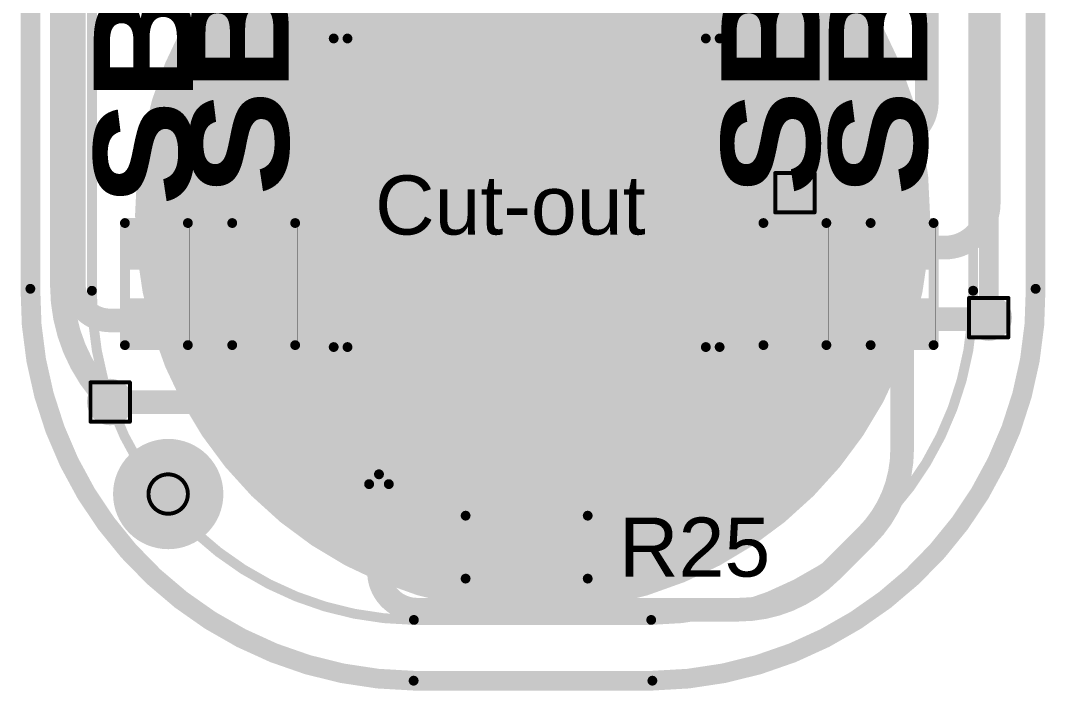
# Model space of a CAD drawing. Header units: inches. Extents: x -17 to 443, y -40 to 218.
# Drawn here: x 40.48 to 53.7, y -2.53 to 6.11 of the extents above; entities that cross this region are included whole.
import ezdxf

# ---------------------------------------------------------------- set-up
doc = ezdxf.new("R2010")
doc.units = ezdxf.units.IN
for name, color, linetype in [('Board Outline', 216, 'Continuous'), ('Bottom Layer', 5, 'Continuous'), ('Bottom Overlay', 54, 'Continuous'), ('Bottom Paste', 16, 'Continuous'), ('Bottom Solder', 6, 'Continuous'), ('Drill Drawing', 1, 'Continuous'), ('Fabrication', 76, 'Continuous'), ('Pad Holes', 156, 'Continuous'), ('Top Layer', 1, 'Continuous'), ('Top Overlay', 2, 'Continuous'), ('Top Paste', 8, 'Continuous'), ('Top Solder', 216, 'Continuous'), ('Via Holes', 16, 'Continuous')]:
    doc.layers.add(name, color=color, linetype=linetype)
doc.styles.add('Arial', font='', dxfattribs={"height": 0.2})
doc.styles.add('Arial Black_Bold', font='', dxfattribs={"height": 0.2})
doc.styles.get('Arial').set_extended_font_data('Arial')
doc.styles.get('Arial Black_Bold').set_extended_font_data('Arial Black', bold=True)

# ---------------------------------------------------------------- blocks, each defined once
blk = doc.blocks.new('SEMG_PAD_B_66')
at = {"layer": 'Bottom Layer'}
h = blk.add_hatch(color=5, dxfattribs=at)
edge = h.paths.add_edge_path()
edge.add_arc((0, 9.987), 5, 0, 360)
at = {"layer": 'Bottom Paste'}
h = blk.add_hatch(color=16, dxfattribs=at)
edge = h.paths.add_edge_path()
edge.add_arc((0, 9.987), 5, 0, 360)
at = {"layer": 'Bottom Solder'}
h = blk.add_hatch(color=6, dxfattribs=at)
edge = h.paths.add_edge_path()
edge.add_arc((0, 9.987), 5.102, 0, 360)
at = {"layer": 'Bottom Overlay', "const_width": 0.127}
for points in [[(-5.683, 10.966, -0.414214), (-1.531, 15.213)], [(1.531, 15.213, -0.414214), (5.683, 10.966)]]:
    blk.add_lwpolyline(points, format="xyb", dxfattribs=at)
for points in [[(1.531, 15.213), (-1.531, 15.213)], [(-5.683, 10.966), (-5.683, -10.966)], [(5.683, 10.966), (5.683, -10.966)]]:
    blk.add_lwpolyline(points, dxfattribs=at)
at = {"layer": 'Bottom Overlay', "const_width": 0.0635}
for points in [[(-1.562, 15.213, 1), (-1.499, 15.213, 1)], [(-1.562, 15.213, 1), (-1.499, 15.213, 1)], [(1.499, 15.213, 1), (1.562, 15.213, 1)], [(1.499, 15.213, 1), (1.562, 15.213, 1)], [(-5.715, 10.966, 1), (-5.651, 10.966, 1)], [(-5.715, 10.966, 1), (-5.651, 10.966, 1)], [(5.652, 10.966, 1), (5.715, 10.966, 1)], [(5.652, 10.966, 1), (5.715, 10.966, 1)]]:
    blk.add_lwpolyline(points, format="xyb", close=True, dxfattribs=at)
blk = doc.blocks.new('SOIC_8_74')
at = {"layer": 'Top Layer'}
for points in [[(-1.925, 2.205), (-1.925, 1.605), (-3.475, 1.605), (-3.475, 2.205)], [(3.475, 2.205), (3.475, 1.605), (1.925, 1.605), (1.925, 2.205)], [(-1.925, 0.935), (-1.925, 0.335), (-3.475, 0.335), (-3.475, 0.935)], [(3.475, 0.935), (3.475, 0.335), (1.925, 0.335), (1.925, 0.935)], [(-1.925, -0.335), (-1.925, -0.935), (-3.475, -0.935), (-3.475, -0.335)], [(3.475, -0.335), (3.475, -0.935), (1.925, -0.935), (1.925, -0.335)], [(-1.925, -1.605), (-1.925, -2.205), (-3.475, -2.205), (-3.475, -1.605)], [(3.475, -1.605), (3.475, -2.205), (1.925, -2.205), (1.925, -1.605)]]:
    blk.add_hatch(color=1, dxfattribs=at).paths.add_polyline_path(points)
at = {"layer": 'Top Overlay'}
blk.add_hatch(color=2, dxfattribs=at).paths.add_polyline_path([(-1.829, 1.575), (-1.499, 1.575), (-1.499, 2.235), (-1.829, 2.235)])
at = {"layer": 'Top Paste'}
for points in [[(-1.925, 2.205), (-1.925, 1.605), (-3.475, 1.605), (-3.475, 2.205)], [(3.475, 2.205), (3.475, 1.605), (1.925, 1.605), (1.925, 2.205)], [(-1.925, 0.935), (-1.925, 0.335), (-3.475, 0.335), (-3.475, 0.935)], [(3.475, 0.935), (3.475, 0.335), (1.925, 0.335), (1.925, 0.935)], [(-1.925, -0.335), (-1.925, -0.935), (-3.475, -0.935), (-3.475, -0.335)], [(3.475, -0.335), (3.475, -0.935), (1.925, -0.935), (1.925, -0.335)], [(-1.925, -1.605), (-1.925, -2.205), (-3.475, -2.205), (-3.475, -1.605)], [(3.475, -1.605), (3.475, -2.205), (1.925, -2.205), (1.925, -1.605)]]:
    blk.add_hatch(color=8, dxfattribs=at).paths.add_polyline_path(points)
at = {"layer": 'Top Solder'}
for points in [[(-1.823, 2.307), (-1.823, 1.503), (-3.577, 1.503), (-3.577, 2.307)], [(3.577, 2.307), (3.577, 1.503), (1.823, 1.503), (1.823, 2.307)], [(-1.823, 1.037), (-1.823, 0.233), (-3.577, 0.233), (-3.577, 1.037)], [(3.577, 1.037), (3.577, 0.233), (1.823, 0.233), (1.823, 1.037)], [(-1.823, -0.233), (-1.823, -1.037), (-3.577, -1.037), (-3.577, -0.233)], [(3.577, -0.233), (3.577, -1.037), (1.823, -1.037), (1.823, -0.233)], [(-1.823, -1.503), (-1.823, -2.307), (-3.577, -2.307), (-3.577, -1.503)], [(3.577, -1.503), (3.577, -2.307), (1.823, -2.307), (1.823, -1.503)]]:
    blk.add_hatch(color=216, dxfattribs=at).paths.add_polyline_path(points)
at = {"layer": 'Top Overlay', "const_width": 0.127}
for points in [[(-1.991, 2.489), (-1.991, 2.311)], [(-1.991, 2.489), (1.991, 2.489)], [(1.991, 2.489), (1.991, 2.311)], [(-3.759, 2.032), (-3.632, 1.905)], [(-3.759, 2.032), (-3.759, 1.778)], [(-3.632, 1.905), (-3.759, 1.778)], [(-1.991, -2.311), (-1.991, -2.489)], [(1.991, -2.311), (1.991, -2.489)], [(-1.991, -2.489), (1.991, -2.489)]]:
    blk.add_lwpolyline(points, dxfattribs=at)
at = {"layer": 'Top Overlay', "const_width": 0.0635}
for points in [[(-2.022, 2.489, 1), (-1.959, 2.489, 1)], [(-2.022, 2.489, 1), (-1.959, 2.489, 1)], [(1.959, 2.489, 1), (2.022, 2.489, 1)], [(1.959, 2.489, 1), (2.022, 2.489, 1)], [(-2.022, 2.311, 1), (-1.959, 2.311, 1)], [(1.959, 2.311, 1), (2.022, 2.311, 1)], [(-3.791, 2.032, 1), (-3.727, 2.032, 1)], [(-3.791, 2.032, 1), (-3.727, 2.032, 1)], [(-3.664, 1.905, 1), (-3.6, 1.905, 1)], [(-3.664, 1.905, 1), (-3.6, 1.905, 1)], [(-3.791, 1.778, 1), (-3.727, 1.778, 1)], [(-3.791, 1.778, 1), (-3.727, 1.778, 1)], [(-2.022, -2.311, 1), (-1.959, -2.311, 1)], [(1.959, -2.311, 1), (2.022, -2.311, 1)], [(-2.022, -2.489, 1), (-1.959, -2.489, 1)], [(-2.022, -2.489, 1), (-1.959, -2.489, 1)], [(1.959, -2.489, 1), (2.022, -2.489, 1)], [(1.959, -2.489, 1), (2.022, -2.489, 1)]]:
    blk.add_lwpolyline(points, format="xyb", close=True, dxfattribs=at)
blk = doc.blocks.new('S______B______0402_103')
at = {"layer": 'Top Layer'}
for points in [[(-0.699, -0.318), (-0.699, 0.318), (-0.241, 0.318), (-0.241, -0.318)], [(0.241, -0.318), (0.241, 0.318), (0.699, 0.318), (0.699, -0.318)]]:
    blk.add_hatch(color=1, dxfattribs=at).paths.add_polyline_path(points)
at = {"layer": 'Top Paste'}
for points in [[(-0.699, -0.318), (-0.699, 0.318), (-0.241, 0.318), (-0.241, -0.318)], [(0.241, -0.318), (0.241, 0.318), (0.699, 0.318), (0.699, -0.318)]]:
    blk.add_hatch(color=8, dxfattribs=at).paths.add_polyline_path(points)
at = {"layer": 'Top Solder'}
for points in [[(-0.754, -0.373), (-0.754, 0.373), (-0.186, 0.373), (-0.186, -0.373)], [(0.186, -0.373), (0.186, 0.373), (0.754, 0.373), (0.754, -0.373)]]:
    blk.add_hatch(color=216, dxfattribs=at).paths.add_polyline_path(points)
at = {"layer": 'Top Overlay'}
for points, const_width in [([(-0.787, 0.406), (-0.787, -0.406)], 0.127), ([(-0.787, 0.406), (0.787, 0.406)], 0.127), ([(0.787, 0.406), (0.787, -0.406)], 0.127), ([(-0.787, -0.406), (0.787, -0.406)], 0.127), ([(-0.813, -0.432), (0.813, -0.432)], 0.00323)]:
    blk.add_lwpolyline(points, dxfattribs=dict(at, const_width=const_width))
for points, const_width in [([(-0.819, 0.406, 1), (-0.756, 0.406, 1)], 0.0635), ([(-0.819, 0.406, 1), (-0.756, 0.406, 1)], 0.0635), ([(0.756, 0.406, 1), (0.819, 0.406, 1)], 0.0635), ([(0.756, 0.406, 1), (0.819, 0.406, 1)], 0.0635), ([(-0.819, -0.406, 1), (-0.756, -0.406, 1)], 0.0635), ([(-0.819, -0.406, 1), (-0.756, -0.406, 1)], 0.0635), ([(0.756, -0.406, 1), (0.819, -0.406, 1)], 0.0635), ([(0.756, -0.406, 1), (0.819, -0.406, 1)], 0.0635), ([(-0.814, -0.432, 1), (-0.812, -0.432, 1)], 0.00161), ([(0.812, -0.432, 1), (0.814, -0.432, 1)], 0.00161)]:
    blk.add_lwpolyline(points, format="xyb", close=True, dxfattribs=dict(at, const_width=const_width))
blk = doc.blocks.new('S______B______0402_104')
at = {"layer": 'Top Layer'}
for points in [[(-0.699, -0.318), (-0.699, 0.318), (-0.241, 0.318), (-0.241, -0.318)], [(0.241, -0.318), (0.241, 0.318), (0.699, 0.318), (0.699, -0.318)]]:
    blk.add_hatch(color=1, dxfattribs=at).paths.add_polyline_path(points)
at = {"layer": 'Top Paste'}
for points in [[(-0.699, -0.318), (-0.699, 0.318), (-0.241, 0.318), (-0.241, -0.318)], [(0.241, -0.318), (0.241, 0.318), (0.699, 0.318), (0.699, -0.318)]]:
    blk.add_hatch(color=8, dxfattribs=at).paths.add_polyline_path(points)
at = {"layer": 'Top Solder'}
for points in [[(-0.754, -0.373), (-0.754, 0.373), (-0.186, 0.373), (-0.186, -0.373)], [(0.186, -0.373), (0.186, 0.373), (0.754, 0.373), (0.754, -0.373)]]:
    blk.add_hatch(color=216, dxfattribs=at).paths.add_polyline_path(points)
at = {"layer": 'Top Overlay'}
for points, const_width in [([(-0.787, 0.406), (-0.787, -0.406)], 0.127), ([(-0.787, 0.406), (0.787, 0.406)], 0.127), ([(0.787, 0.406), (0.787, -0.406)], 0.127), ([(-0.787, -0.406), (0.787, -0.406)], 0.127), ([(-0.813, -0.432), (0.813, -0.432)], 0.00323)]:
    blk.add_lwpolyline(points, dxfattribs=dict(at, const_width=const_width))
for points, const_width in [([(-0.819, 0.406, 1), (-0.756, 0.406, 1)], 0.0635), ([(-0.819, 0.406, 1), (-0.756, 0.406, 1)], 0.0635), ([(0.756, 0.406, 1), (0.819, 0.406, 1)], 0.0635), ([(0.756, 0.406, 1), (0.819, 0.406, 1)], 0.0635), ([(-0.819, -0.406, 1), (-0.756, -0.406, 1)], 0.0635), ([(-0.819, -0.406, 1), (-0.756, -0.406, 1)], 0.0635), ([(0.756, -0.406, 1), (0.819, -0.406, 1)], 0.0635), ([(0.756, -0.406, 1), (0.819, -0.406, 1)], 0.0635), ([(-0.814, -0.432, 1), (-0.812, -0.432, 1)], 0.00161), ([(0.812, -0.432, 1), (0.814, -0.432, 1)], 0.00161)]:
    blk.add_lwpolyline(points, format="xyb", close=True, dxfattribs=dict(at, const_width=const_width))
blk = doc.blocks.new('S______B______0402_107')
at = {"layer": 'Top Layer'}
for points in [[(-0.699, -0.318), (-0.699, 0.318), (-0.241, 0.318), (-0.241, -0.318)], [(0.241, -0.318), (0.241, 0.318), (0.699, 0.318), (0.699, -0.318)]]:
    blk.add_hatch(color=1, dxfattribs=at).paths.add_polyline_path(points)
at = {"layer": 'Top Paste'}
for points in [[(-0.699, -0.318), (-0.699, 0.318), (-0.241, 0.318), (-0.241, -0.318)], [(0.241, -0.318), (0.241, 0.318), (0.699, 0.318), (0.699, -0.318)]]:
    blk.add_hatch(color=8, dxfattribs=at).paths.add_polyline_path(points)
at = {"layer": 'Top Solder'}
for points in [[(-0.754, -0.373), (-0.754, 0.373), (-0.186, 0.373), (-0.186, -0.373)], [(0.186, -0.373), (0.186, 0.373), (0.754, 0.373), (0.754, -0.373)]]:
    blk.add_hatch(color=216, dxfattribs=at).paths.add_polyline_path(points)
at = {"layer": 'Top Overlay'}
for points, const_width in [([(-0.787, 0.406), (-0.787, -0.406)], 0.127), ([(-0.787, 0.406), (0.787, 0.406)], 0.127), ([(0.787, 0.406), (0.787, -0.406)], 0.127), ([(-0.787, -0.406), (0.787, -0.406)], 0.127), ([(-0.813, -0.432), (0.813, -0.432)], 0.00323)]:
    blk.add_lwpolyline(points, dxfattribs=dict(at, const_width=const_width))
for points, const_width in [([(-0.819, 0.406, 1), (-0.756, 0.406, 1)], 0.0635), ([(-0.819, 0.406, 1), (-0.756, 0.406, 1)], 0.0635), ([(0.756, 0.406, 1), (0.819, 0.406, 1)], 0.0635), ([(0.756, 0.406, 1), (0.819, 0.406, 1)], 0.0635), ([(-0.819, -0.406, 1), (-0.756, -0.406, 1)], 0.0635), ([(-0.819, -0.406, 1), (-0.756, -0.406, 1)], 0.0635), ([(0.756, -0.406, 1), (0.819, -0.406, 1)], 0.0635), ([(0.756, -0.406, 1), (0.819, -0.406, 1)], 0.0635), ([(-0.814, -0.432, 1), (-0.812, -0.432, 1)], 0.00161), ([(0.812, -0.432, 1), (0.814, -0.432, 1)], 0.00161)]:
    blk.add_lwpolyline(points, format="xyb", close=True, dxfattribs=dict(at, const_width=const_width))
blk = doc.blocks.new('S______B______0402_108')
at = {"layer": 'Top Layer'}
for points in [[(-0.699, -0.318), (-0.699, 0.318), (-0.241, 0.318), (-0.241, -0.318)], [(0.241, -0.318), (0.241, 0.318), (0.699, 0.318), (0.699, -0.318)]]:
    blk.add_hatch(color=1, dxfattribs=at).paths.add_polyline_path(points)
at = {"layer": 'Top Paste'}
for points in [[(-0.699, -0.318), (-0.699, 0.318), (-0.241, 0.318), (-0.241, -0.318)], [(0.241, -0.318), (0.241, 0.318), (0.699, 0.318), (0.699, -0.318)]]:
    blk.add_hatch(color=8, dxfattribs=at).paths.add_polyline_path(points)
at = {"layer": 'Top Solder'}
for points in [[(-0.754, -0.373), (-0.754, 0.373), (-0.186, 0.373), (-0.186, -0.373)], [(0.186, -0.373), (0.186, 0.373), (0.754, 0.373), (0.754, -0.373)]]:
    blk.add_hatch(color=216, dxfattribs=at).paths.add_polyline_path(points)
at = {"layer": 'Top Overlay'}
for points, const_width in [([(-0.787, 0.406), (-0.787, -0.406)], 0.127), ([(-0.787, 0.406), (0.787, 0.406)], 0.127), ([(0.787, 0.406), (0.787, -0.406)], 0.127), ([(-0.787, -0.406), (0.787, -0.406)], 0.127), ([(-0.813, -0.432), (0.813, -0.432)], 0.00323)]:
    blk.add_lwpolyline(points, dxfattribs=dict(at, const_width=const_width))
for points, const_width in [([(-0.819, 0.406, 1), (-0.756, 0.406, 1)], 0.0635), ([(-0.819, 0.406, 1), (-0.756, 0.406, 1)], 0.0635), ([(0.756, 0.406, 1), (0.819, 0.406, 1)], 0.0635), ([(0.756, 0.406, 1), (0.819, 0.406, 1)], 0.0635), ([(-0.819, -0.406, 1), (-0.756, -0.406, 1)], 0.0635), ([(-0.819, -0.406, 1), (-0.756, -0.406, 1)], 0.0635), ([(0.756, -0.406, 1), (0.819, -0.406, 1)], 0.0635), ([(0.756, -0.406, 1), (0.819, -0.406, 1)], 0.0635), ([(-0.814, -0.432, 1), (-0.812, -0.432, 1)], 0.00161), ([(0.812, -0.432, 1), (0.814, -0.432, 1)], 0.00161)]:
    blk.add_lwpolyline(points, format="xyb", close=True, dxfattribs=dict(at, const_width=const_width))
at = {"layer": 'Top Overlay', "style": 'Arial Black_Bold'}
blk.add_text('SB601', height=1.27, dxfattribs=at).set_placement((1.012, -0.462))
blk = doc.blocks.new('R___0402_171')
at = {"layer": 'Top Layer'}
for points in [[(-0.699, -0.318), (-0.699, 0.318), (-0.241, 0.318), (-0.241, -0.318)], [(0.241, -0.318), (0.241, 0.318), (0.699, 0.318), (0.699, -0.318)]]:
    blk.add_hatch(color=1, dxfattribs=at).paths.add_polyline_path(points)
at = {"layer": 'Top Paste'}
for points in [[(-0.699, -0.318), (-0.699, 0.318), (-0.241, 0.318), (-0.241, -0.318)], [(0.241, -0.318), (0.241, 0.318), (0.699, 0.318), (0.699, -0.318)]]:
    blk.add_hatch(color=8, dxfattribs=at).paths.add_polyline_path(points)
at = {"layer": 'Top Solder'}
for points in [[(-0.754, -0.373), (-0.754, 0.373), (-0.186, 0.373), (-0.186, -0.373)], [(0.186, -0.373), (0.186, 0.373), (0.754, 0.373), (0.754, -0.373)]]:
    blk.add_hatch(color=216, dxfattribs=at).paths.add_polyline_path(points)
at = {"layer": 'Top Overlay'}
for points, const_width in [([(0.787, 0.406), (-0.787, 0.406)], 0.127), ([(-0.787, 0.406), (-0.787, -0.406)], 0.127), ([(0.787, 0.406), (0.787, -0.406)], 0.127), ([(0.787, -0.406), (-0.787, -0.406)], 0.127), ([(0.813, -0.432), (-0.813, -0.432)], 0.00323)]:
    blk.add_lwpolyline(points, dxfattribs=dict(at, const_width=const_width))
for points, const_width in [([(-0.819, 0.406, 1), (-0.756, 0.406, 1)], 0.0635), ([(-0.819, 0.406, 1), (-0.756, 0.406, 1)], 0.0635), ([(0.756, 0.406, 1), (0.819, 0.406, 1)], 0.0635), ([(0.756, 0.406, 1), (0.819, 0.406, 1)], 0.0635), ([(-0.819, -0.406, 1), (-0.756, -0.406, 1)], 0.0635), ([(-0.819, -0.406, 1), (-0.756, -0.406, 1)], 0.0635), ([(0.756, -0.406, 1), (0.819, -0.406, 1)], 0.0635), ([(0.756, -0.406, 1), (0.819, -0.406, 1)], 0.0635), ([(-0.814, -0.432, 1), (-0.812, -0.432, 1)], 0.00161), ([(0.812, -0.432, 1), (0.814, -0.432, 1)], 0.00161)]:
    blk.add_lwpolyline(points, format="xyb", close=True, dxfattribs=dict(at, const_width=const_width))

msp = doc.modelspace()

# ---------------------------------------------------------------- hatches: boundary and pattern name
at = {"layer": 'Bottom Layer'}
h = msp.add_hatch(color=5, dxfattribs=at)
edge = h.paths.add_edge_path()
edge.add_arc((50.47, 3.887), 0.3, 0, 360)
h = msp.add_hatch(color=5, dxfattribs=at)
edge = h.paths.add_edge_path()
edge.add_arc((52.97, 2.276), 0.3, 0, 360)
h = msp.add_hatch(color=5, dxfattribs=at)
edge = h.paths.add_edge_path()
edge.add_arc((41.638, 1.187), 0.3, 0, 360)
at = {"layer": 'Bottom Solder'}
h = msp.add_hatch(color=6, dxfattribs=at)
edge = h.paths.add_edge_path()
edge.add_arc((42.386, 0), 0.102, 0, 360)
at = {"layer": 'Pad Holes'}
h = msp.add_hatch(color=7, dxfattribs=at)
edge = h.paths.add_edge_path()
edge.add_arc((42.386, 0), 0.5, 0, 360)
at = {"layer": 'Top Layer'}
h = msp.add_hatch(color=1, dxfattribs=at)
edge = h.paths.add_edge_path()
edge.add_arc((50.47, 3.887), 0.3, 0, 360)
h = msp.add_hatch(color=1, dxfattribs=at)
edge = h.paths.add_edge_path()
edge.add_arc((52.97, 2.276), 0.3, 0, 360)
for points in [[(46.699, 1.962), (46.075, 1.962), (46.075, 0.412), (46.699, 0.412)], [(47.322, 0.412), (47.945, 0.412), (47.945, 1.962), (47.322, 1.962)]]:
    msp.add_hatch(color=1, dxfattribs=at).paths.add_polyline_path(points)
h = msp.add_hatch(color=1, dxfattribs=at)
edge = h.paths.add_edge_path()
edge.add_arc((41.638, 1.187), 0.3, 0, 360)
at = {"layer": 'Top Solder'}
h = msp.add_hatch(color=216, dxfattribs=at)
edge = h.paths.add_edge_path()
edge.add_arc((42.386, 0), 0.102, 0, 360)
at = {"layer": 'Via Holes'}
h = msp.add_hatch(color=7, dxfattribs=at)
edge = h.paths.add_edge_path()
edge.add_arc((50.47, 3.887), 0.15, 0, 360)
h = msp.add_hatch(color=7, dxfattribs=at)
edge = h.paths.add_edge_path()
edge.add_arc((52.97, 2.276), 0.15, 0, 360)
h = msp.add_hatch(color=7, dxfattribs=at)
edge = h.paths.add_edge_path()
edge.add_arc((41.638, 1.187), 0.15, 0, 360)

# ---------------------------------------------------------------- linework, layer by layer
at = {"layer": 'Board Outline', "const_width": 0.127}
for points in [[(40.609, 2.648), (40.609, 24.504)], [(53.575, 24.504), (53.575, 2.648)], [(45.552, -2.408), (48.631, -2.408)]]:
    msp.add_lwpolyline(points, dxfattribs=at)
at = {"layer": 'Board Outline', "const_width": 0.0635}
for points in [[(40.577, 2.648, 1), (40.64, 2.648, 1)], [(40.577, 2.648, 1), (40.64, 2.648, 1)], [(53.543, 2.648, 1), (53.607, 2.648, 1)], [(53.543, 2.648, 1), (53.607, 2.648, 1)], [(45.52, -2.408, 1), (45.584, -2.408, 1)], [(45.52, -2.408, 1), (45.584, -2.408, 1)], [(48.6, -2.408, 1), (48.663, -2.408, 1)], [(48.6, -2.408, 1), (48.663, -2.408, 1)]]:
    msp.add_lwpolyline(points, format="xyb", close=True, dxfattribs=at)
at = {"layer": 'Board Outline', "const_width": 0.127}
for points in [[(45.552, -2.408, -0.414214), (40.609, 2.648)], [(53.575, 2.648, -0.414214), (48.631, -2.408)]]:
    msp.add_lwpolyline(points, format="xyb", dxfattribs=at)
at = {"layer": 'Bottom Layer'}
for points, const_width in [([(41.015, 3.325), (41.015, 9.383)], 0.305), ([(52.97, 2.276), (52.97, 7.611)], 0.254), ([(41.015, 2.692), (41.015, 3.325)], 0.305)]:
    msp.add_lwpolyline(points, dxfattribs=dict(at, const_width=const_width))
for points, const_width in [([(40.939, 3.325, 1), (41.091, 3.325, 1)], 0.152), ([(40.939, 3.325, 1), (41.091, 3.325, 1)], 0.152), ([(40.939, 2.692, 1), (41.091, 2.692, 1)], 0.152), ([(40.939, 2.692, 1), (41.091, 2.692, 1)], 0.152), ([(52.906, 2.276, 1), (53.033, 2.276, 1)], 0.127), ([(41.562, 1.187, 1), (41.714, 1.187, 1)], 0.152)]:
    msp.add_lwpolyline(points, format="xyb", close=True, dxfattribs=dict(at, const_width=const_width))
at = {"layer": 'Bottom Layer', "const_width": 0.305}
msp.add_lwpolyline([(41.638, 1.187, -0.198912), (41.015, 2.692)], format="xyb", dxfattribs=at)
at = {"layer": 'Drill Drawing', "const_width": 0.0508}
for points in [[(50.216, 4.141), (50.724, 4.141)], [(50.216, 3.633), (50.216, 4.141)], [(50.724, 3.633), (50.724, 4.141)], [(50.216, 3.633), (50.724, 3.633)], [(52.716, 2.53), (53.224, 2.53)], [(52.716, 2.022), (52.716, 2.53)], [(53.224, 2.022), (53.224, 2.53)], [(52.716, 2.022), (53.224, 2.022)], [(41.384, 1.441), (41.892, 1.441)], [(41.384, 0.933), (41.384, 1.441)], [(41.892, 0.933), (41.892, 1.441)], [(41.384, 0.933), (41.892, 0.933)]]:
    msp.add_lwpolyline(points, dxfattribs=at)
at = {"layer": 'Drill Drawing'}
for points, const_width in [([(50.203, 4.141, 1), (50.228, 4.141, 1)], 0.0254), ([(50.203, 4.141, 1), (50.228, 4.141, 1)], 0.0254), ([(50.711, 4.141, 1), (50.736, 4.141, 1)], 0.0254), ([(50.711, 4.141, 1), (50.736, 4.141, 1)], 0.0254), ([(50.203, 3.633, 1), (50.228, 3.633, 1)], 0.0254), ([(50.203, 3.633, 1), (50.228, 3.633, 1)], 0.0254), ([(50.711, 3.633, 1), (50.736, 3.633, 1)], 0.0254), ([(50.711, 3.633, 1), (50.736, 3.633, 1)], 0.0254), ([(52.703, 2.53, 1), (52.728, 2.53, 1)], 0.0254), ([(52.703, 2.53, 1), (52.728, 2.53, 1)], 0.0254), ([(53.211, 2.53, 1), (53.236, 2.53, 1)], 0.0254), ([(53.211, 2.53, 1), (53.236, 2.53, 1)], 0.0254), ([(52.703, 2.022, 1), (52.728, 2.022, 1)], 0.0254), ([(52.703, 2.022, 1), (52.728, 2.022, 1)], 0.0254), ([(53.211, 2.022, 1), (53.236, 2.022, 1)], 0.0254), ([(53.211, 2.022, 1), (53.236, 2.022, 1)], 0.0254), ([(41.372, 1.441, 1), (41.397, 1.441, 1)], 0.0254), ([(41.372, 1.441, 1), (41.397, 1.441, 1)], 0.0254), ([(41.88, 1.441, 1), (41.905, 1.441, 1)], 0.0254), ([(41.88, 1.441, 1), (41.905, 1.441, 1)], 0.0254), ([(41.372, 0.933, 1), (41.397, 0.933, 1)], 0.0254), ([(41.372, 0.933, 1), (41.397, 0.933, 1)], 0.0254), ([(41.88, 0.933, 1), (41.905, 0.933, 1)], 0.0254), ([(41.88, 0.933, 1), (41.905, 0.933, 1)], 0.0254), ([(42.64, 0, 1), (42.132, 0, 1)], 0.0508), ([(42.12, 0, 1), (42.145, 0, 1)], 0.0254), ([(42.628, 0, 1), (42.653, 0, 1)], 0.0254)]:
    msp.add_lwpolyline(points, format="xyb", close=True, dxfattribs=dict(at, const_width=const_width))
at = {"layer": 'Fabrication', "const_width": 0.254}
for points in [[(40.609, 2.648), (40.609, 24.504)], [(53.575, 24.504), (53.575, 2.648)], [(45.552, -2.408), (48.631, -2.408)]]:
    msp.add_lwpolyline(points, dxfattribs=at)
at = {"layer": 'Fabrication'}
for points, const_width in [([(52.086, 3.602, 1), (42.086, 3.602, 1)], 0.254), ([(42.022, 3.602, 1), (42.149, 3.602, 1)], 0.127), ([(52.022, 3.602, 1), (52.149, 3.602, 1)], 0.127), ([(40.545, 2.648, 1), (40.672, 2.648, 1)], 0.127), ([(40.545, 2.648, 1), (40.672, 2.648, 1)], 0.127), ([(53.511, 2.648, 1), (53.638, 2.648, 1)], 0.127), ([(53.511, 2.648, 1), (53.638, 2.648, 1)], 0.127), ([(42.971, 0, 1), (41.802, 0, 1)], 0.254), ([(41.739, 0, 1), (41.866, 0, 1)], 0.127), ([(42.907, 0, 1), (43.034, 0, 1)], 0.127), ([(45.489, -2.408, 1), (45.616, -2.408, 1)], 0.127), ([(45.489, -2.408, 1), (45.616, -2.408, 1)], 0.127), ([(48.568, -2.408, 1), (48.695, -2.408, 1)], 0.127), ([(48.568, -2.408, 1), (48.695, -2.408, 1)], 0.127)]:
    msp.add_lwpolyline(points, format="xyb", close=True, dxfattribs=dict(at, const_width=const_width))
at = {"layer": 'Fabrication', "const_width": 0.254}
for points in [[(45.552, -2.408, -0.414214), (40.609, 2.648)], [(53.575, 2.648, -0.414214), (48.631, -2.408)]]:
    msp.add_lwpolyline(points, format="xyb", dxfattribs=at)
at = {"layer": 'Top Layer'}
for points, const_width in [([(52.97, 3.751), (52.97, 9.679)], 0.305), ([(41.168, 2.709), (41.168, 6.53)], 0.305), ([(47.645, 3.814), (47.645, 6.587)], 0.305), ([(52.171, 5.053), (52.171, 6.587)], 0.305), ([(49.499, 4.561), (51.679, 4.561)], 0.305), ([(48.915, 1.187), (48.915, 3.977)], 0.305), ([(50.47, 3.232), (50.47, 3.887)], 0.508), ([(42.234, 3.179), (43.618, 3.179)], 0.305), ([(43.618, 3.179), (47.01, 3.179)], 0.305), ([(51.853, 3.179), (52.398, 3.179)], 0.305), ([(41.638, 2.24), (42.234, 2.24)], 0.305), ([(43.618, 1.505), (43.618, 2.24)], 0.305), ([(50.47, 1.505), (50.47, 2.24)], 0.305), ([(51.853, 2.24), (51.872, 2.258)], 0.305), ([(51.853, 0.575), (51.853, 2.24)], 0.305), ([(51.872, 2.258), (52.951, 2.258)], 0.305), ([(52.951, 2.258), (52.97, 2.276)], 0.305), ([(41.638, 1.187), (43.301, 1.187)], 0.305), ([(45.105, -1), (45.105, 1.187)], 0.305), ([(46.375, 0.712), (46.375, 1.187)], 0.305), ([(47.645, 0.712), (47.645, 1.187)], 0.305), ([(48.915, 1.187), (50.152, 1.187)], 0.305), ([(46.375, 0.712), (46.54, 0.547)], 0.305), ([(47.48, 0.547), (47.645, 0.712)], 0.305), ([(46.54, -0.685), (46.54, 0.547)], 0.305), ([(47.48, -0.685), (47.48, 0.547)], 0.305), ([(50.93, -1.002), (51.392, -0.54)], 0.305), ([(45.598, -1.492), (49.746, -1.492)], 0.305)]:
    msp.add_lwpolyline(points, dxfattribs=dict(at, const_width=const_width))
at = {"layer": 'Top Layer', "const_width": 0.305}
for points in [[(52.171, 5.053, -0.414214), (51.679, 4.561)], [(48.915, 3.977, -0.414214), (49.499, 4.561)], [(47.645, 3.814, -0.414214), (47.01, 3.179)], [(52.97, 3.751, -0.414214), (52.398, 3.179)], [(41.638, 2.24, -0.414214), (41.168, 2.709)], [(43.618, 1.505, -0.414214), (43.301, 1.187)], [(50.47, 1.505, -0.414214), (50.152, 1.187)], [(51.853, 0.575, -0.198912), (51.392, -0.54)], [(45.598, -1.492, -0.414214), (45.105, -1)], [(50.929, -1.003, -0.198731), (49.746, -1.492)], [(50.93, -1.002, -0.000175), (50.929, -1.003)]]:
    msp.add_lwpolyline(points, format="xyb", dxfattribs=at)
at = {"layer": 'Top Layer'}
for points, const_width in [([(52.095, 5.053, 1), (52.247, 5.053, 1)], 0.152), ([(52.095, 5.053, 1), (52.247, 5.053, 1)], 0.152), ([(49.423, 4.561, 1), (49.576, 4.561, 1)], 0.152), ([(49.423, 4.561, 1), (49.576, 4.561, 1)], 0.152), ([(51.602, 4.561, 1), (51.755, 4.561, 1)], 0.152), ([(51.602, 4.561, 1), (51.755, 4.561, 1)], 0.152), ([(48.839, 3.977, 1), (48.991, 3.977, 1)], 0.152), ([(48.839, 3.977, 1), (48.991, 3.977, 1)], 0.152), ([(50.343, 3.887, 1), (50.597, 3.887, 1)], 0.254), ([(47.569, 3.814, 1), (47.721, 3.814, 1)], 0.152), ([(47.569, 3.814, 1), (47.721, 3.814, 1)], 0.152), ([(52.893, 3.751, 1), (53.046, 3.751, 1)], 0.152), ([(52.893, 3.751, 1), (53.046, 3.751, 1)], 0.152), ([(50.343, 3.232, 1), (50.597, 3.232, 1)], 0.254), ([(42.158, 3.179, 1), (42.311, 3.179, 1)], 0.152), ([(43.542, 3.179, 1), (43.694, 3.179, 1)], 0.152), ([(43.542, 3.179, 1), (43.694, 3.179, 1)], 0.152), ([(46.934, 3.179, 1), (47.086, 3.179, 1)], 0.152), ([(46.934, 3.179, 1), (47.086, 3.179, 1)], 0.152), ([(51.777, 3.179, 1), (51.93, 3.179, 1)], 0.152), ([(52.322, 3.179, 1), (52.474, 3.179, 1)], 0.152), ([(52.322, 3.179, 1), (52.474, 3.179, 1)], 0.152), ([(41.092, 2.709, 1), (41.244, 2.709, 1)], 0.152), ([(41.092, 2.709, 1), (41.244, 2.709, 1)], 0.152), ([(41.562, 2.24, 1), (41.714, 2.24, 1)], 0.152), ([(41.562, 2.24, 1), (41.714, 2.24, 1)], 0.152), ([(42.158, 2.24, 1), (42.311, 2.24, 1)], 0.152), ([(43.542, 2.24, 1), (43.694, 2.24, 1)], 0.152), ([(50.393, 2.24, 1), (50.546, 2.24, 1)], 0.152), ([(51.777, 2.24, 1), (51.93, 2.24, 1)], 0.152), ([(51.777, 2.24, 1), (51.93, 2.24, 1)], 0.152), ([(51.796, 2.258, 1), (51.948, 2.258, 1)], 0.152), ([(51.796, 2.258, 1), (51.948, 2.258, 1)], 0.152), ([(52.875, 2.258, 1), (53.027, 2.258, 1)], 0.152), ([(52.875, 2.258, 1), (53.027, 2.258, 1)], 0.152), ([(52.893, 2.276, 1), (53.046, 2.276, 1)], 0.152), ([(43.542, 1.505, 1), (43.694, 1.505, 1)], 0.152), ([(43.542, 1.505, 1), (43.694, 1.505, 1)], 0.152), ([(50.393, 1.505, 1), (50.546, 1.505, 1)], 0.152), ([(50.393, 1.505, 1), (50.546, 1.505, 1)], 0.152), ([(41.562, 1.187, 1), (41.714, 1.187, 1)], 0.152), ([(43.225, 1.187, 1), (43.377, 1.187, 1)], 0.152), ([(43.225, 1.187, 1), (43.377, 1.187, 1)], 0.152), ([(45.029, 1.187, 1), (45.181, 1.187, 1)], 0.152), ([(46.299, 1.187, 1), (46.451, 1.187, 1)], 0.152), ([(47.569, 1.187, 1), (47.721, 1.187, 1)], 0.152), ([(48.839, 1.187, 1), (48.991, 1.187, 1)], 0.152), ([(48.839, 1.187, 1), (48.991, 1.187, 1)], 0.152), ([(50.076, 1.187, 1), (50.228, 1.187, 1)], 0.152), ([(50.076, 1.187, 1), (50.228, 1.187, 1)], 0.152), ([(46.299, 0.712, 1), (46.451, 0.712, 1)], 0.152), ([(46.299, 0.712, 1), (46.451, 0.712, 1)], 0.152), ([(47.569, 0.712, 1), (47.721, 0.712, 1)], 0.152), ([(47.569, 0.712, 1), (47.721, 0.712, 1)], 0.152), ([(46.464, 0.547, 1), (46.617, 0.547, 1)], 0.152), ([(46.464, 0.547, 1), (46.617, 0.547, 1)], 0.152), ([(47.404, 0.547, 1), (47.556, 0.547, 1)], 0.152), ([(47.404, 0.547, 1), (47.556, 0.547, 1)], 0.152), ([(51.777, 0.575, 1), (51.93, 0.575, 1)], 0.152), ([(51.777, 0.575, 1), (51.93, 0.575, 1)], 0.152), ([(51.315, -0.54, 1), (51.468, -0.54, 1)], 0.152), ([(51.315, -0.54, 1), (51.468, -0.54, 1)], 0.152), ([(46.464, -0.685, 1), (46.617, -0.685, 1)], 0.152), ([(47.404, -0.685, 1), (47.556, -0.685, 1)], 0.152), ([(45.029, -1, 1), (45.181, -1, 1)], 0.152), ([(45.029, -1, 1), (45.181, -1, 1)], 0.152), ([(50.853, -1.003, 1), (51.005, -1.003, 1)], 0.152), ([(50.853, -1.003, 1), (51.005, -1.003, 1)], 0.152), ([(50.853, -1.002, 1), (51.006, -1.002, 1)], 0.152), ([(50.853, -1.002, 1), (51.006, -1.002, 1)], 0.152), ([(45.522, -1.492, 1), (45.674, -1.492, 1)], 0.152), ([(45.522, -1.492, 1), (45.674, -1.492, 1)], 0.152), ([(49.67, -1.492, 1), (49.822, -1.492, 1)], 0.152), ([(49.67, -1.492, 1), (49.822, -1.492, 1)], 0.152)]:
    msp.add_lwpolyline(points, format="xyb", close=True, dxfattribs=dict(at, const_width=const_width))

# ---------------------------------------------------------------- block references
for name, p, rotation in [('SEMG_PAD_B_66', (47.086, 13.589), 180), ('S______B______0402_108', (42.234, 2.709), 90), ('SOIC_8_74', (47.01, 3.887), 90), ('S______B______0402_107', (43.618, 2.709), 90), ('S______B______0402_103', (50.47, 2.709), 90), ('S______B______0402_104', (51.853, 2.709), 90), ('R___0402_171', (47.01, -0.685), 180)]:
    msp.add_blockref(name, p, dxfattribs=dict(rotation=rotation))

# ---------------------------------------------------------------- texts
at = {"layer": 'Fabrication', "style": 'Arial'}
msp.add_text('Cut-out', height=0.762, dxfattribs=at).set_placement((45.054, 3.348))
at = {"layer": 'Top Overlay', "style": 'Arial Black_Bold'}
for s, p in [('SB602', (43.94, 3.848)), ('SB606', (50.791, 3.848)), ('SB605', (52.177, 3.848)), ('SB601', (42.707, 3.721))]:
    msp.add_text(s, height=1.27, rotation=90, dxfattribs=at).set_placement(p)
at = {"layer": 'Top Overlay', "style": 'Arial'}
msp.add_text('R25', height=0.762, dxfattribs=at).set_placement((48.2, -1.065))

doc.saveas('drawing.dxf')
